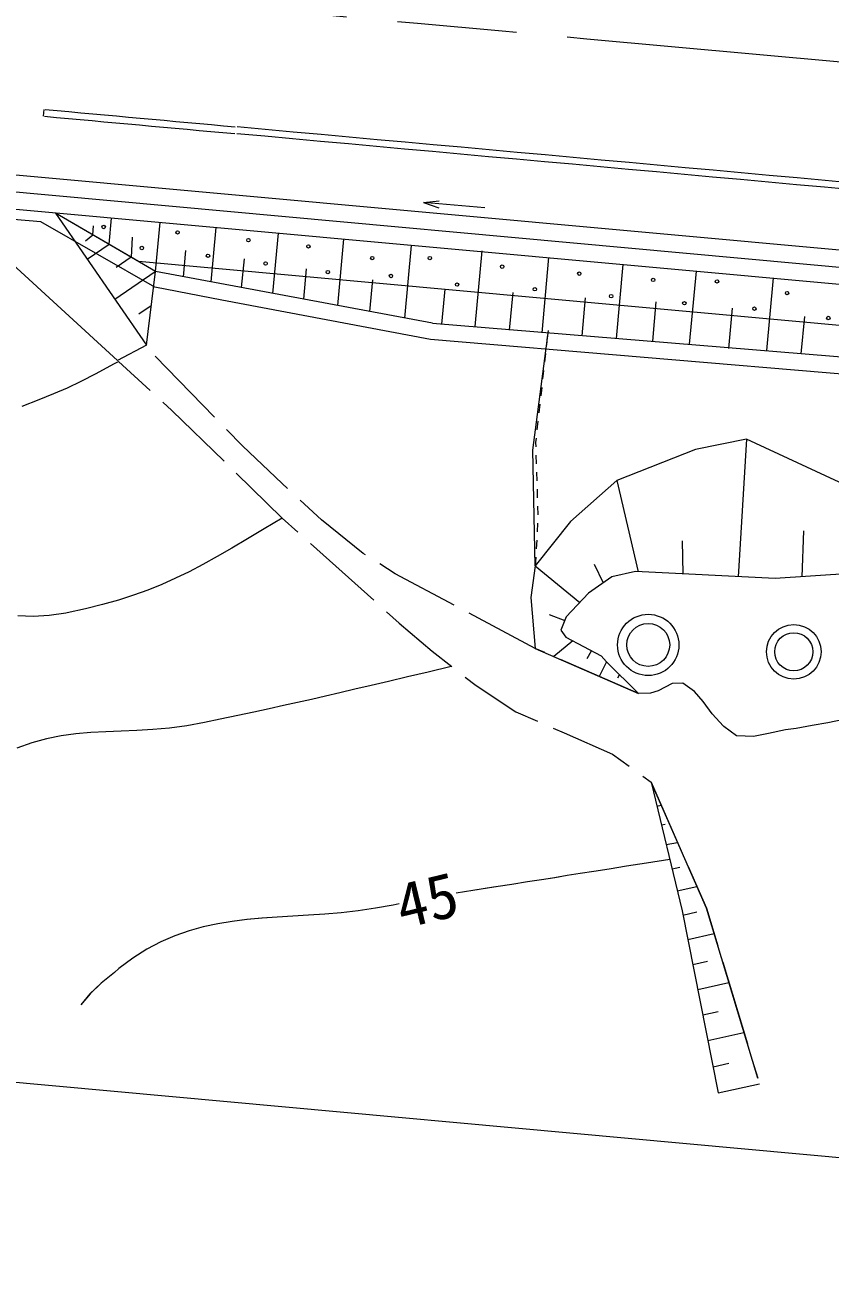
# Model space of a CAD drawing. Units: millimetres, scale not verified. Extents: x 40000 to 680000, y 20000 to 380000.
# Drawn here: x 373024 to 396648, y 247718 to 284183 of the extents above; entities that cross this region are included whole.
import ezdxf
from ezdxf.enums import TextEntityAlignment as Align

# ---------------------------------------------------------------- set-up
doc = ezdxf.new("R2010")
doc.units = ezdxf.units.MM
doc.header["$LTSCALE"] = 1000
doc.linetypes.add('CHAIN', pattern=[18.5, 12, -1.5, 3.5, -1.5])
for name, color, linetype, lineweight in [('M-BGD', 7, 'Continuous', 13), ('M-BMK', 2, 'CHAIN', 13), ('M-BMK-ROW', 30, 'Continuous', 13), ('M-STR-HTXT', 7, 'Continuous', 13)]:
    doc.layers.add(name, color=color, linetype=linetype, lineweight=lineweight)
doc.styles.add('ＭＳ ゴシック', font='')
doc.styles.get('ＭＳ ゴシック').set_extended_font_data('MS Gothic')

msp = doc.modelspace()

# ---------------------------------------------------------------- linework, layer by layer
at = {"layer": 'M-BGD'}
for p, q in [((398913, 276381), (339751, 281774)), ((373572, 281503), (373593, 281702)), ((398207, 277450), (370821, 279946)), ((398162, 276952), (370776, 279448)), ((384720, 278964), (385177, 279019)), ((386519, 278810), (384720, 278964)), ((384720, 278964), (385165, 278813)), ((376855, 276943), (373923, 278659)), ((373923, 278659), (376592, 274777)), ((376360, 277232), (373923, 278659)), ((375019, 278018), (375035, 278287)), ((375492, 277742), (375564, 278510)), ((376855, 276943), (376990, 278380)), ((374807, 277844), (375019, 278018)), ((376148, 277356), (376185, 277949)), ((378492, 276636), (378637, 278231)), ((380299, 276298), (380460, 278073)), ((382205, 275941), (382383, 277892)), ((375493, 277740), (374853, 277300)), ((377675, 276789), (377746, 277560)), ((384175, 275573), (384370, 277711)), ((386237, 275327), (386440, 277551)), ((375737, 274330), (372556, 277258)), ((376143, 277360), (375705, 277059)), ((398804, 275186), (376360, 277232)), ((379382, 276470), (379469, 277314)), ((388198, 275143), (388400, 277354)), ((390376, 274976), (390574, 277147)), ((376847, 276936), (375666, 276124)), ((376592, 274777), (376855, 276943)), ((384981, 275422), (376855, 276943)), ((381212, 276127), (381289, 277019)), ((392527, 274806), (392723, 276956)), ((383143, 275766), (383234, 276696)), ((385255, 275401), (385351, 276429)), ((394790, 274620), (394985, 276757)), ((387245, 275223), (387347, 276329)), ((389372, 275051), (389468, 276169)), ((391447, 274898), (391548, 276050)), ((376733, 275935), (376371, 275686)), ((393678, 274686), (393785, 275862)), ((384981, 275422), (398722, 274290)), ((395803, 274531), (395902, 275625)), ((387926, 271702), (388387, 275213)), ((388346, 275032), (388323, 274784)), ((376592, 274777), (375737, 274330)), ((375769, 274306), (376702, 273448)), ((378587, 272667), (376843, 274458)), ((388297, 274535), (388270, 274286)), ((388242, 274038), (388214, 273789)), ((388186, 273541), (388159, 273293)), ((377070, 273109), (377334, 272866)), ((377334, 272866), (378866, 271371)), ((388131, 273044), (388103, 272796)), ((388075, 272547), (388048, 272299)), ((379407, 271826), (378936, 272309)), ((388020, 272050), (388006, 271923)), ((380572, 270716), (379407, 271826)), ((387996, 268303), (387926, 271702)), ((388006, 271923), (388010, 271801)), ((392695, 271714), (390393, 270808)), ((394194, 272024), (392695, 271714)), ((394194, 272024), (393948, 267982)), ((397812, 270335), (394194, 272024)), ((388018, 271551), (388026, 271301)), ((379224, 271021), (380571, 269706)), ((388034, 271052), (388042, 270802)), ((380732, 270570), (380572, 270716)), ((390393, 270808), (389030, 269605)), ((390393, 270808), (391013, 268129)), ((381731, 269655), (381101, 270232)), ((388050, 270552), (388058, 270302)), ((388066, 270052), (388074, 269802)), ((380571, 269706), (381030, 269294)), ((382949, 268666), (381731, 269655)), ((389030, 269605), (387996, 268303)), ((388068, 269553), (388054, 269303)), ((395869, 269327), (395814, 267981)), ((381403, 268960), (383265, 267292)), ((388039, 269053), (388025, 268804)), ((392308, 269036), (392324, 268064)), ((383014, 268626), (382949, 268666)), ((388011, 268554), (387997, 268305)), ((383890, 268072), (383436, 268358)), ((385622, 267147), (383890, 268072)), ((387996, 268303), (387872, 267373)), ((387996, 268303), (389306, 267230)), ((389722, 268352), (389993, 267804)), ((390935, 268133), (390244, 267981)), ((395039, 267927), (390935, 268133)), ((397253, 268080), (395039, 267927)), ((390244, 267981), (389564, 267503)), ((387872, 267373), (387998, 265880)), ((389564, 267503), (388903, 266802)), ((383637, 266958), (384009, 266625)), ((384009, 266625), (384970, 265803)), ((387998, 265880), (386063, 266912)), ((388404, 266878), (388862, 266701)), ((388903, 266802), (388746, 266411)), ((388746, 266411), (388894, 266210)), ((388894, 266210), (389927, 265664)), ((387998, 265880), (391026, 264552)), ((388279, 265756), (387998, 265880)), ((389095, 266104), (388547, 265639)), ((384970, 265803), (385549, 265348)), ((391027, 264552), (388737, 265556)), ((389523, 265580), (389647, 265812)), ((390090, 265482), (389870, 265059)), ((389927, 265664), (390090, 265482)), ((391026, 264552), (390090, 265482)), ((390466, 265109), (390415, 265007)), ((385942, 265039), (386264, 264786)), ((386264, 264786), (387423, 264022)), ((387423, 264022), (388067, 263742)), ((388525, 263542), (388848, 263402)), ((388848, 263402), (390267, 262771)), ((390267, 262771), (390749, 262423)), ((391155, 262130), (391398, 261955)), ((391398, 261955), (392282, 259940)), ((393020, 258258), (391398, 261955)), ((391398, 261955), (392307, 258174)), ((391568, 261247), (391696, 261276)), ((391805, 260709), (391702, 260688)), ((391838, 260122), (392175, 260184)), ((392237, 259451), (392011, 259404)), ((392483, 259482), (393021, 258258)), ((392165, 258763), (392742, 258892)), ((394524, 253261), (393020, 258258)), ((393021, 258258), (393356, 257145)), ((392307, 258174), (393368, 252832)), ((392331, 258053), (392741, 258145)), ((392473, 257338), (393245, 257510)), ((392619, 256605), (393046, 256700)), ((393500, 256666), (394220, 254272)), ((392764, 255872), (393677, 256076)), ((392913, 255121), (393359, 255221)), ((393062, 254370), (394119, 254607)), ((393215, 253601), (393679, 253705)), ((394364, 253793), (394525, 253261)), ((393368, 252832), (394572, 253101))]:
    msp.add_line(p, q, dxfattribs=at)
for points in [[(372948, 272994), (373448, 273186), (373876, 273359), (374272, 273533), (374671, 273724), (375112, 273950), (375632, 274230), (375769, 274306)], [(380571, 269706), (380045, 269388), (379555, 269094), (379097, 268823), (378663, 268573), (378247, 268343), (377843, 268132), (377444, 267938), (377043, 267759), (376636, 267593), (376214, 267441), (375772, 267299), (375304, 267166), (374802, 267042), (374261, 266924), (374222, 266916), (373737, 266843), (373269, 266818), (372814, 266833)], [(380572, 269706), (380045, 269388), (379556, 269094), (379098, 268823), (378664, 268573), (378248, 268344), (377843, 268132), (377444, 267938), (377044, 267759), (376636, 267593), (376215, 267441), (375773, 267299), (375304, 267167), (374803, 267042), (374262, 266924), (374223, 266916), (373738, 266843), (373270, 266818), (372815, 266833)], [(385530, 265344), (384858, 265185), (384248, 265041), (383693, 264910), (383182, 264790), (382709, 264679), (382264, 264576), (381841, 264478), (381429, 264384), (381022, 264293), (380611, 264201), (380187, 264108), (379742, 264011), (379269, 263910), (378758, 263801), (378294, 263703), (377771, 263608), (377267, 263542), (376780, 263498), (376307, 263470), (375847, 263450), (375397, 263431), (374955, 263407), (374519, 263369), (374087, 263311), (373657, 263227), (373225, 263108), (372791, 262949)], [(397096, 263802), (396579, 263698), (396123, 263612), (395649, 263532), (395336, 263486), (394842, 263381), (394402, 263290), (393913, 263309), (393904, 263310), (393529, 263583), (393517, 263593), (393184, 263956), (392928, 264325), (392666, 264613), (392325, 264859), (392013, 264850), (391601, 264639), (391380, 264566), (391026, 264552)], [(391944, 259685), (391259, 259577), (390672, 259484), (390164, 259403), (389719, 259333), (389316, 259269), (388938, 259209), (388567, 259150), (388184, 259089), (387770, 259024), (387308, 258951), (386778, 258867), (386163, 258769), (385674, 258692)], [(391944, 259685), (391258, 259577), (390671, 259484), (390164, 259403), (389718, 259333), (389315, 259269), (388938, 259209), (388566, 259150), (388183, 259089), (387769, 259024), (387307, 258950), (386777, 258867), (386162, 258769), (385674, 258692)], [(384003, 258380), (383829, 258345), (383309, 258250), (382801, 258177), (382306, 258122), (381821, 258080), (381348, 258047), (380883, 258019), (380428, 257991), (379981, 257959), (379541, 257919), (379108, 257867), (378680, 257798), (378258, 257708), (377840, 257592), (377425, 257447), (377013, 257267), (376602, 257050), (376193, 256789), (375784, 256482), (375651, 256371), (375265, 256049), (374935, 255738), (374670, 255415)], [(384003, 258380), (383829, 258345), (383308, 258250), (382801, 258177), (382305, 258122), (381821, 258080), (381347, 258047), (380883, 258018), (380427, 257991), (379980, 257959), (379540, 257919), (379107, 257867), (378680, 257798), (378257, 257708), (377839, 257592), (377424, 257447), (377012, 257267), (376602, 257050), (376193, 256789), (375784, 256482), (375650, 256371), (375264, 256049), (374934, 255738), (374670, 255415)]]:
    msp.add_lwpolyline(points, dxfattribs=at)
for centre, radius in [((375336, 278250), 50), ((377505, 278090), 50), ((379583, 277862), 50), ((376455, 277633), 50), ((381342, 277679), 50), ((378396, 277405), 50), ((380086, 277177), 50), ((383214, 277336), 50), ((384904, 277336), 50), ((381912, 276925), 50), ((383762, 276811), 50), ((387027, 277085), 50), ((389288, 276880), 50), ((385703, 276560), 50), ((387986, 276423), 50), ((391457, 276697), 50), ((393330, 276651), 50), ((390224, 276218), 50), ((392371, 276012), 50), ((395385, 276309), 50), ((394426, 275852), 50), ((396595, 275578), 50), ((391311, 265981), 900), ((391311, 265981), 630), ((395582, 265780), 800), ((395582, 265780), 560)]:
    msp.add_circle(centre, radius, dxfattribs=at)
for centre, radius, start, end in [((364533053, 3995100072), 4011382047, 264.79143, 264.79151), ((364533053, 3995100072), 4011382247, 264.79143, 264.79151), ((-136136103, -1497600631), 1504089885, 84.7905, 84.79251), ((-136136103, -1497600631), 1504089685, 84.7905, 84.79251)]:
    msp.add_arc(centre, radius, start, end, dxfattribs=at)
at = {"layer": 'M-BMK'}
msp.add_arc((-136136103, -1497600631), 1504093385, 84.79099, 84.79251, dxfattribs=at)
at = {"layer": 'M-BMK-ROW'}
for p, q in [((373491, 278397), (371997, 278533)), ((376832, 276486), (373491, 278397)), ((378805, 276105), (376832, 276486)), ((384925, 274945), (378805, 276105)), ((398677, 273792), (384925, 274945))]:
    msp.add_line(p, q, dxfattribs=at)
at = {"layer": 'M-STR-HTXT'}
msp.add_line((370569, 253349), (454264, 245693), dxfattribs=at)

# ---------------------------------------------------------------- texts
at = {"layer": 'M-BGD', "style": 'ＭＳ ゴシック'}
msp.add_text('45', height=1320, rotation=13.606, dxfattribs=at).set_placement((384196, 257258), align=Align.BOTTOM_LEFT)

doc.saveas('drawing.dxf')
